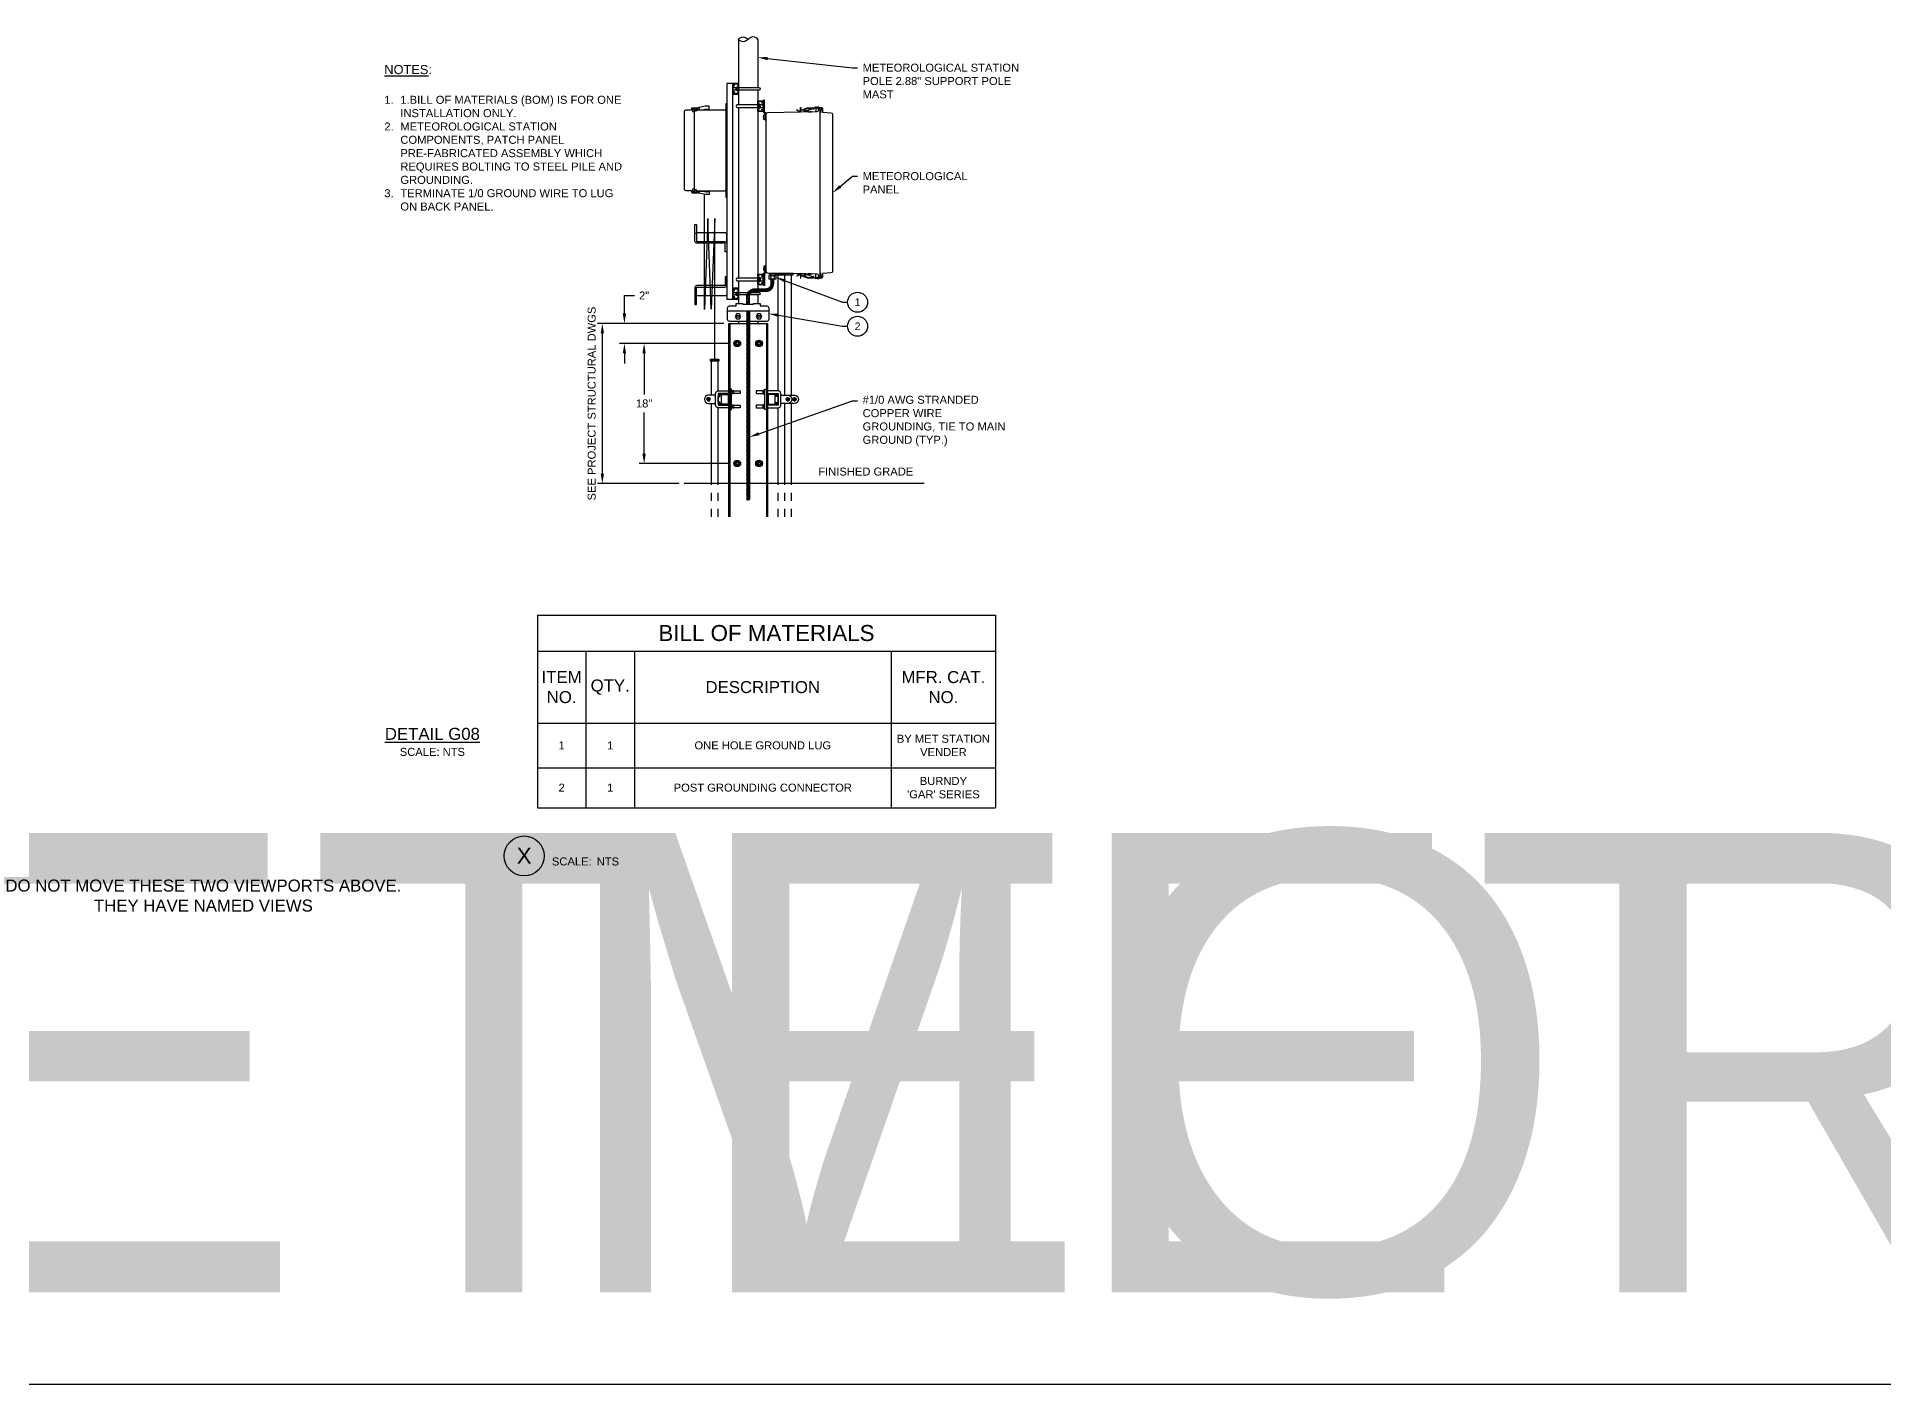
# Model space of a CAD drawing. Header units: feet. Extents: x -17 to 453, y -41 to 31.
# Drawn here: x 9.73 to 32.8, y -24.5 to -7.67 of the extents above; entities that cross this region are included whole.
import ezdxf
from ezdxf import colors
from ezdxf.entities.mleader import LeaderData, LeaderLine
from ezdxf.enums import TextEntityAlignment as Align
from ezdxf.math import Vec2, Vec3

# ---------------------------------------------------------------- set-up
doc = ezdxf.new("R2018")
doc.units = ezdxf.units.FT
doc.header["$MEASUREMENT"] = 0
doc.linetypes.add('HIDDEN', pattern=[0.375, 0.25, -0.125])
for name, color, linetype in [('E-DETL', 1, 'Continuous'), ('G-ANNO-DIMS', 1, 'Continuous'), ('G-ANNO-TEXT', 1, 'Continuous')]:
    doc.layers.add(name, color=color, linetype=linetype)
doc.layers.add('G-NPLT', color=67, linetype='Continuous', plot=False)
doc.styles.add('NEI-A', font='arial.ttf')
doc.styles.get("Standard").update_dxf_attribs({"font": 'arial.ttf'})
doc.dimstyles.new('NEI-A', dxfattribs={"dimtxt": 0.1, "dimasz": 0.125, "dimexe": 0.0625, "dimexo": 0.0625, "dimgap": 0.0625, "dimtad": 0, "dimtih": 1, "dimtoh": 1, "dimdec": 4, "dimzin": 3, "dimdsep": 46, "dimlunit": 4, "dimtxsty": 'NEI-A', "dimcen": 0, "dimadec": 0, "dimazin": 0, "dimtfac": 0.75, "dimtdec": 4, "dimtofl": 0, "dimtmove": 0, "dimatfit": 3, "dimfxl": 1, "dimfrac": 1, "dimtolj": 1, "dimtzin": 0, "dimarcsym": 0})
pattern_1 = [(75, (-57.1598, -213.1573), (-0.18111109, 0.04852857), [])]

# ---------------------------------------------------------------- blocks, each defined once
blk = doc.blocks.new('MET_STATION')
at = {"layer": 'E-DETL', "linetype": 'Continuous'}
h = blk.add_hatch(dxfattribs=at)
h.set_pattern_fill('ANSI31', color=3, scale=1.5, angle=30)
h.set_pattern_definition(pattern_1)
edge = h.paths.add_edge_path()
edge.add_arc((12.26, 30.02), 0.813, -90, 0, ccw=False)
edge.add_line((12.26, 29.21), (10.6, 29.21))
edge.add_arc((10.6, 28.02), 1.19, 90, 180)
edge.add_line((9.41, 28.02), (9.41, 26.92))
edge.add_line((9.41, 26.92), (9.78, 26.92))
edge.add_line((9.78, 26.92), (9.78, 28.02))
edge.add_arc((10.6, 28.02), 0.813, 90, 180, ccw=False)
edge.add_line((10.6, 28.83), (12.26, 28.83))
edge.add_arc((12.26, 30.02), 1.19, 270, 360)
edge.add_line((13.45, 30.02), (13.45, 30.63))
edge.add_line((13.45, 30.63), (13.07, 30.63))
edge.add_line((13.07, 30.63), (13.07, 30.02))
h = blk.add_hatch(dxfattribs=at)
h.set_pattern_fill('ANSI31', color=3, scale=1.5, angle=30)
h.set_pattern_definition(pattern_1)
edge = h.paths.add_edge_path()
edge.add_line((9.78, 25.91), (9.41, 25.91))
edge.add_line((9.41, 25.91), (9.41, -2.41))
edge.add_spline(control_points=[(9.41, -2.41), (9.41, -2.38), (9.52, -2.34), (9.57, -2.38), (9.6, -2.41), (9.62, -2.43), (9.68, -2.48), (9.78, -2.43), (9.78, -2.41)], knot_values=[0.13714, 0.13714, 0.13714, 0.13714, 0.159997, 0.182854, 0.182854, 0.182854, 0.205711, 0.228567, 0.228567, 0.228567, 0.228567], degree=3, periodic=0)
edge.add_line((9.78, -2.41), (9.78, 25.91))
at = {"layer": 'E-DETL', "color": 252, "linetype": 'Continuous'}
for points in [[(8.16, 66.6), (8.16, 56.77)], [(11.03, 66.6), (11.03, 59.38)], [(8.07, 59.32), (7.82, 59.32)], [(8.07, 59.07), (7.82, 59.07)], [(11.03, 59), (11.03, 28.66)], [(1.14, 56.2), (1.14, 56.32), (1.98, 56.32)], [(1.95, 56.21), (1.87, 56.21), (1.87, 56.2)], [(8.16, 56.39), (8.16, 30.79)], [(11.13, 56.7), (11.38, 56.7)], [(11.13, 56.45), (11.38, 56.45)], [(18.26, 55.73), (18.26, 55.69)], [(18.36, 56.22), (18.38, 56.19)], [(18.36, 55.76), (18.6, 55.76)], [(18.46, 56.25), (19.31, 56.25)], [(18.6, 55.73), (18.6, 55.88)], [(19.73, 56.38), (19.73, 55.72)], [(11.97, 54.59), (11.97, 55.27)], [(1.14, 43.7), (1.14, 43.58), (1.98, 43.58)], [(1.95, 43.69), (1.87, 43.69), (1.87, 43.7)], [(4.59, 18.67), (4.59, 39.76), (4.08, 26.16), (3.57, 39.72), (3.06, 26.12), (3.06, 43.36)], [(1.62, 37.53), (1.62, 38.85), (1.86, 38.85), (1.86, 37.53)], [(11.13, 30.72), (11.38, 30.72)], [(11.13, 30.47), (11.38, 30.47)], [(11.97, 32.59), (11.97, 31.91)], [(13.97, 31.52), (13.97, 31.32)], [(14.04, 31.37), (14.04, 31.52)], [(14.12, 13.88), (14.12, 31.37)], [(14.18, 31.37), (14.18, 31.52)], [(14.22, 31.37), (14.22, 31.32)], [(14.38, 31.37), (14.38, 31.52)], [(14.62, 31.37), (14.62, 31.52)], [(14.64, 31.37), (14.64, 31.32)], [(14.86, 31.37), (14.86, 31.52)], [(15.06, 31.37), (15.06, 31.52)], [(15.12, 31.32), (15.12, 31.37)], [(15.12, 13.26), (15.12, 31.32)], [(15.2, 31.37), (15.2, 31.52)], [(15.6, 31.52), (15.6, 31.32)], [(16.01, 31.52), (16.01, 31.32)], [(16.12, 13.26), (16.12, 31.32)], [(16.28, 31.52), (16.28, 31.32)], [(18.26, 31.45), (18.26, 31.49)], [(18.36, 31.41), (18.6, 31.41)], [(18.36, 30.96), (18.38, 30.99)], [(18.46, 30.93), (19.31, 30.92)], [(18.6, 31.45), (18.6, 31.3)], [(19.73, 30.8), (19.73, 31.46)], [(1.62, 28.19), (1.62, 26.87), (1.86, 26.87), (1.86, 28.19)], [(8.07, 28.59), (7.82, 28.59)], [(8.07, 28.34), (7.82, 28.34)], [(8.16, 30.41), (8.16, 27.02)], [(9.44, 28.28), (8.16, 28.28), (8.16, 28.66), (9.59, 28.66)], [(11.03, 28.28), (11.03, 27.02)], [(8.16, 24.32), (8.16, 24)], [(11.03, 24.32), (11.03, 24)], [(4.01, 18.36), (4.01, 18.67)], [(4.09, 13.26), (4.09, 18.36)], [(4.14, 18.36), (4.14, 18.67)], [(4.35, 18.36), (4.35, 18.67)], [(4.59, 18.36), (4.59, 18.67)], [(4.83, 18.36), (4.83, 18.67)], [(5.03, 18.36), (5.03, 18.67)], [(5.09, 13.88), (5.09, 18.36)], [(5.16, 18.36), (5.16, 18.67)], [(4.09, 0), (4.09, 12.01)], [(5.09, 0), (5.09, 11.38)], [(7.13, 13.82), (7.38, 13.82)], [(7.13, 13.57), (7.38, 13.57)], [(7.13, 11.69), (7.38, 11.69)], [(7.13, 11.44), (7.38, 11.44)], [(12.08, 13.82), (11.83, 13.82)], [(12.08, 13.57), (11.83, 13.57)], [(12.08, 11.69), (11.83, 11.69)], [(12.08, 11.44), (11.83, 11.44)], [(14.12, 0), (14.12, 11.38)], [(15.12, 0), (15.12, 12.01)], [(16.12, 0), (16.12, 12.01)]]:
    blk.add_lwpolyline(points, dxfattribs=at)
for points in [[(7.28, 60), (6.41, 60), (6.41, 27.66), (7.28, 27.66)], [(7.36, 59.38), (7.82, 59.38), (7.82, 59), (7.36, 59)], [(7.82, 59.44), (8.07, 59.44), (8.07, 58.94), (7.82, 58.94)], [(1.56, 56.14), (1.25, 56.14), (1.25, 55.77), (1.56, 55.77)], [(1.87, 55.86), (1.56, 55.86), (1.56, 56.2), (1.87, 56.2)], [(6.41, 56.95), (6.25, 56.95), (6.25, 55.07), (6.41, 55.07)], [(11.38, 56.83), (11.13, 56.83), (11.13, 56.33), (11.38, 56.33)], [(11.83, 56.77), (11.38, 56.77), (11.38, 56.39), (11.83, 56.39)], [(17.29, 55.89), (18.34, 56.29), (18.36, 56.22), (17.32, 55.82)], [(17.49, 56.37), (17.49, 55.96), (17.44, 55.95), (17.44, 56.37)], [(18.6, 55.73), (19.12, 55.73), (19.12, 55.71), (18.6, 55.7)], [(6.41, 44.83), (6.25, 44.83), (6.25, 42.95), (6.41, 42.95)], [(1.56, 44.14), (1.25, 44.14), (1.25, 43.77), (1.56, 43.77)], [(1.87, 44.05), (1.56, 44.05), (1.56, 43.7), (1.87, 43.7)], [(11.38, 30.85), (11.13, 30.85), (11.13, 30.35), (11.38, 30.35)], [(11.83, 30.79), (11.38, 30.79), (11.38, 30.41), (11.83, 30.41)], [(13.87, 31.32), (16.37, 31.32), (16.37, 31.52), (13.87, 31.52)], [(13.99, 31.37), (15.24, 31.37), (15.24, 31.52), (13.99, 31.52)], [(17.29, 31.29), (18.34, 30.89), (18.36, 30.96), (17.32, 31.36)], [(17.49, 30.8), (17.49, 31.22), (17.44, 31.23), (17.44, 30.8)], [(18.6, 31.45), (19.12, 31.44), (19.12, 31.47), (18.6, 31.48)], [(7.36, 28.66), (7.82, 28.66), (7.82, 28.28), (7.36, 28.28)], [(7.82, 28.72), (8.07, 28.72), (8.07, 28.22), (7.82, 28.22)], [(3.96, 18.67), (5.21, 18.67), (5.21, 18.36), (3.96, 18.36)], [(7.13, 14.13), (6.88, 14.13), (6.88, 11.13), (7.13, 11.13)], [(7.13, 13.94), (7.38, 13.94), (7.38, 13.44), (7.13, 13.44)], [(7.38, 13.88), (8.4, 13.88), (8.4, 13.51), (7.38, 13.51)], [(11.83, 13.88), (10.8, 13.88), (10.8, 13.51), (11.83, 13.51)], [(12.08, 13.94), (11.83, 13.94), (11.83, 13.44), (12.08, 13.44)], [(12.08, 14.13), (12.33, 14.13), (12.33, 11.13), (12.08, 11.13)], [(3.63, 12.86), (3.69, 12.86), (3.69, 12.4), (3.63, 12.4)], [(5.09, 13.04), (5.34, 13.04), (5.34, 13.29), (5.58, 13.29), (5.58, 11.97), (5.34, 11.97), (5.34, 12.22), (5.09, 12.22)], [(7.13, 11.82), (7.38, 11.82), (7.38, 11.32), (7.13, 11.32)], [(7.38, 11.76), (8.4, 11.76), (8.4, 11.38), (7.38, 11.38)], [(11.83, 11.76), (10.8, 11.76), (10.8, 11.38), (11.83, 11.38)], [(12.08, 11.82), (11.83, 11.82), (11.83, 11.32), (12.08, 11.32)], [(14.12, 13.04), (13.87, 13.04), (13.87, 13.29), (13.62, 13.29), (13.62, 11.97), (13.87, 11.97), (13.87, 12.22), (14.12, 12.22)], [(15.58, 12.86), (15.52, 12.86), (15.52, 12.4), (15.58, 12.4)], [(16.58, 12.86), (16.52, 12.86), (16.52, 12.4), (16.58, 12.4)]]:
    blk.add_lwpolyline(points, close=True, dxfattribs=at)
for points in [[(7.53, 59.72), (7.38, 59.72), (7.38, 59.91), (8.07, 59.91), (8.07, 58.47), (7.38, 58.47), (7.38, 58.66), (7.53, 58.66), (7.53, 58.75), (7.38, 58.75, 0.414214), (7.28, 58.66), (7.28, 58.47, 0.414214), (7.38, 58.38), (8.16, 58.38), (8.16, 60), (7.38, 60, 0.414214), (7.28, 59.91), (7.28, 59.72, 0.414214), (7.38, 59.63), (7.53, 59.63)], [(8.16, 59.38), (11.22, 59.38, -1), (11.22, 59), (8.16, 59)], [(1.56, 56.2), (1.11, 56.2), (1.11, 55.96), (0.24, 55.96, 0.414214), (0, 55.72), (0, 44.2, 0.414214), (0.24, 43.96), (1.11, 43.96), (1.11, 43.7), (1.56, 43.7)], [(6.01, 43.85), (1.87, 43.85), (1.87, 44.05), (1.56, 44.05), (1.56, 55.86), (1.87, 55.86), (1.87, 56.05), (6.01, 56.05, -0.414214), (6.25, 55.81), (6.25, 44.09, -0.414214)], [(2.09, 56.1), (2.25, 56.1), (2.25, 56.26, 0.394677), (2.09, 56.37, 1)], [(2.25, 56.05), (2.87, 56.05, -0.097615), (3.48, 56.15), (3.7, 56.13, 0.400988), (3.75, 56.16), (3.75, 56.54, 0.437445), (3.71, 56.58), (3.65, 56.58), (3.17, 56.57), (2.25, 56.39)], [(11.03, 56.77), (7.97, 56.77, 1), (7.97, 56.39), (11.03, 56.39)], [(11.66, 57.11), (11.82, 57.11), (11.82, 57.3), (11.13, 57.3), (11.13, 55.86), (11.82, 55.86), (11.82, 56.05), (11.66, 56.05), (11.66, 56.14), (11.82, 56.14, -0.414214), (11.91, 56.05), (11.91, 55.86, -0.414214), (11.82, 55.77), (11.03, 55.77), (11.03, 57.39), (11.82, 57.39, -0.414214), (11.91, 57.3), (11.91, 57.11, -0.414214), (11.82, 57.02), (11.66, 57.02)], [(11.91, 57.48), (11.91, 55.67, 0.244698), (11.94, 55.63), (12.12, 55.5, -0.244698), (12.14, 55.45), (12.14, 54.49), (12.26, 54.49), (12.26, 55.51, 0.244698), (12.24, 55.56), (12.06, 55.69, -0.244698), (12.03, 55.74), (12.03, 57.48)], [(20.39, 56.07), (20.2, 56.06, 0.409111), (20.14, 56), (20.14, 55.97, -0.409111), (19.89, 55.72), (12.51, 55.59, 0.409111), (12.26, 55.34), (12.26, 31.84, 0.409111), (12.51, 31.59), (19.89, 31.46, -0.409111), (20.14, 31.21), (20.14, 31.18, 0.409111), (20.2, 31.11), (20.39, 31.11)], [(17.3, 55.84, -0.360803), (16.91, 56.05), (16.95, 56.07, 0.354245), (17.29, 55.89)], [(18.2, 55.78, -1), (18.09, 56.07), (18.44, 56.21, 0.306814), (18.46, 56.24), (18.46, 56.32), (19.37, 56.33, -0.224564), (19.45, 56.29), (19.41, 56.27, 0.183578), (19.37, 56.28), (19.32, 56.28), (19.32, 56.28, -0.306814), (19.26, 56.2)], [(18.83, 55.73), (18.83, 55.74, -0.414214), (18.85, 55.76), (19.05, 55.76, -0.414214), (19.08, 55.74), (19.08, 55.73)], [(19.3, 56.21), (19.32, 56.17), (19.73, 56.38), (19.73, 56.41), (20.27, 56.38), (20.27, 56.4), (19.76, 56.43, 0.131652), (19.71, 56.42)], [(19.37, 56.11), (19.42, 56.19, 0.152587), (19.43, 56.23), (19.47, 56.25, -0.195981), (19.46, 56.17), (19.41, 56.09)], [(20.39, 55.66), (20.5, 55.66, 0.409111), (20.56, 55.72), (20.56, 55.82, 0.409111), (20.5, 55.89), (20.39, 55.89), (20.39, 56.01), (20.55, 56.02, 0.409111), (20.61, 56.08), (20.61, 56.15, 0.39896), (20.52, 56.24), (19.73, 56.28), (19.73, 56.41), (20.61, 56.36, -0.39896), (20.73, 56.24), (20.73, 55.79, 0.39896), (20.85, 55.66), (22.02, 55.6, -0.39896), (22.26, 55.35), (22.26, 31.83, -0.39896), (22.02, 31.58), (20.85, 31.52, 0.39896), (20.73, 31.39), (20.73, 30.94, -0.39896), (20.61, 30.82), (19.73, 30.77), (19.73, 30.9), (20.52, 30.94, 0.39896), (20.61, 31.03), (20.61, 31.1, 0.409111), (20.55, 31.16), (20.39, 31.16), (20.39, 31.29), (20.5, 31.29, 0.409111), (20.56, 31.35), (20.56, 31.46, 0.409111), (20.5, 31.52), (20.39, 31.52)], [(19.95, 56.42), (19.95, 56.43, -0.414214), (19.97, 56.45), (20.17, 56.44, -0.414214), (20.2, 56.41), (20.2, 56.41)], [(19.98, 56.27), (19.98, 56.25, 0.414214), (20, 56.23), (20.12, 56.22, 0.414214), (20.14, 56.24), (20.14, 56.26)], [(12.14, 54.59, -0.414214), (12.11, 54.56), (12, 54.56, -0.454376), (11.97, 54.59, -0.125337), (11.97, 55.27, -0.414214), (12, 55.3), (12.11, 55.3, -0.414214), (12.14, 55.27)], [(2.09, 43.81), (2.25, 43.81), (2.25, 43.64, -0.394677), (2.09, 43.54, -1)], [(2.25, 43.85), (2.87, 43.85, 0.097615), (3.48, 43.76), (3.7, 43.78, -0.400988), (3.75, 43.74), (3.75, 43.37, -0.437445), (3.71, 43.33), (3.65, 43.33), (3.17, 43.33), (2.25, 43.52)], [(6.17, 34.74), (6.17, 35.98, 0.414214), (6.11, 36.04), (1.92, 36.04, -0.414214), (1.62, 36.34), (1.62, 37.53), (1.86, 37.53), (1.86, 36.34, 0.414214), (1.92, 36.28), (6.11, 36.28, -0.414214), (6.41, 35.98), (6.41, 34.74)], [(6.17, 30.98), (6.17, 29.75, -0.414214), (6.11, 29.69), (1.92, 29.69, 0.414214), (1.62, 29.39), (1.62, 28.19), (1.86, 28.19), (1.86, 29.39, -0.414214), (1.92, 29.45), (6.11, 29.45, 0.414214), (6.41, 29.75), (6.41, 30.98)], [(11.03, 30.79), (7.97, 30.79, 1), (7.97, 30.41), (11.03, 30.41)], [(11.66, 31.13), (11.82, 31.13), (11.82, 31.32), (11.13, 31.32), (11.13, 29.88), (11.82, 29.88), (11.82, 30.07), (11.66, 30.07), (11.66, 30.16), (11.82, 30.16, -0.414214), (11.91, 30.07), (11.91, 29.88, -0.414214), (11.82, 29.79), (11.03, 29.79), (11.03, 31.41), (11.82, 31.41, -0.414214), (11.91, 31.32), (11.91, 31.13, -0.414214), (11.82, 31.04), (11.66, 31.04)], [(11.91, 29.7), (11.91, 31.5, -0.244698), (11.94, 31.55), (12.12, 31.68, 0.244698), (12.14, 31.73), (12.14, 32.68), (12.26, 32.68), (12.26, 31.66, -0.244698), (12.24, 31.62), (12.06, 31.49, 0.244698), (12.03, 31.44), (12.03, 29.7)], [(12.14, 32.59, 0.414214), (12.11, 32.62), (12, 32.62, 0.454376), (11.97, 32.59, 0.125337), (11.97, 31.91, 0.414214), (12, 31.88), (12.11, 31.88, 0.414214), (12.14, 31.91)], [(17.3, 31.33, 0.360803), (16.91, 31.13), (16.95, 31.11, -0.354245), (17.29, 31.29)], [(18.2, 31.4, 1), (18.09, 31.11), (18.44, 30.96, -0.306814), (18.46, 30.94), (18.46, 30.85), (19.37, 30.85, 0.224564), (19.45, 30.89), (19.41, 30.91, -0.183578), (19.37, 30.89), (19.32, 30.9), (19.32, 30.9, 0.306814), (19.26, 30.98)], [(18.83, 31.45), (18.83, 31.44, 0.414214), (18.85, 31.42), (19.05, 31.41, 0.414214), (19.08, 31.44), (19.08, 31.44)], [(19.3, 30.97), (19.32, 31.01), (19.73, 30.8), (19.73, 30.77), (20.27, 30.8), (20.27, 30.77), (19.76, 30.75, -0.131652), (19.71, 30.76)], [(19.37, 31.07), (19.42, 30.98, -0.152587), (19.43, 30.95), (19.47, 30.93, 0.195981), (19.46, 31.01), (19.41, 31.09)], [(19.95, 30.76), (19.95, 30.75, 0.414214), (19.97, 30.73), (20.17, 30.74, 0.414214), (20.2, 30.76), (20.2, 30.77)], [(19.98, 30.91), (19.98, 30.93, -0.414214), (20, 30.95), (20.12, 30.96, -0.414214), (20.14, 30.93), (20.14, 30.92)], [(7.53, 29), (7.38, 29), (7.38, 29.19), (8.07, 29.19), (8.07, 27.75), (7.38, 27.75), (7.38, 27.94), (7.53, 27.94), (7.53, 28.03), (7.38, 28.03, 0.414214), (7.28, 27.94), (7.28, 27.75, 0.414214), (7.38, 27.66), (8.16, 27.66), (8.16, 29.28), (7.38, 29.28, 0.414214), (7.28, 29.19), (7.28, 29, 0.414214), (7.38, 28.91), (7.53, 28.91)], [(6.71, 13.88), (6.71, 13.51), (5.09, 13.51), (5.09, 11.76), (6.71, 11.76), (6.71, 11.38), (5.09, 11.38, -0.414214), (4.71, 11.76), (4.71, 13.5, -0.414214), (5.09, 13.88)], [(12.49, 13.88), (12.49, 13.51), (14.12, 13.51), (14.12, 11.76), (12.49, 11.76), (12.49, 11.38), (14.12, 11.38, 0.414214), (14.49, 11.76), (14.49, 13.5, 0.414214), (14.12, 13.88)], [(4.71, 13.26), (3.66, 13.26, 1), (3.66, 12.01), (4.71, 12.01)], [(14.49, 13.26), (15.55, 13.26, -1), (15.55, 12.01), (14.49, 12.01)], [(14.49, 13.26), (16.55, 13.26, -1), (16.55, 12.01), (14.49, 12.01)]]:
    blk.add_lwpolyline(points, format="xyb", close=True, dxfattribs=at)
for points in [[(18.62, 55.94), (18.62, 55.92, -0.310158), (18.56, 55.84), (18.25, 55.72, -0.087489), (18.22, 55.72), (17.42, 55.7, -0.315299), (17.34, 55.76), (17.32, 55.82)], [(6.41, 35.98), (6.41, 37.3, 0.414214), (6.11, 37.6), (1.86, 37.6)], [(18.62, 31.24), (18.62, 31.25, 0.310158), (18.56, 31.34), (18.25, 31.46, 0.087489), (18.22, 31.46), (17.42, 31.48, 0.315299), (17.34, 31.42), (17.32, 31.36)], [(6.41, 29.75), (6.41, 28.43, -0.414214), (6.11, 28.13), (1.86, 28.13)], [(10.09, 28.66), (11.22, 28.66, -1), (11.22, 28.28), (9.83, 28.28)]]:
    blk.add_lwpolyline(points, format="xyb", dxfattribs=at)
at = {"layer": 'E-DETL', "color": 3, "linetype": 'Continuous', "flags": 128}
for points in [[(9.41, 26.92), (9.41, 28.02, -0.414214), (10.6, 29.21), (12.26, 29.21, 0.414214), (13.07, 30.02), (13.07, 30.63)], [(9.78, 26.92), (9.78, 28.02, -0.414214), (10.6, 28.83), (12.26, 28.83, 0.414214), (13.45, 30.02), (13.45, 30.63)]]:
    blk.add_lwpolyline(points, format="xyb", dxfattribs=at)
at = {"layer": 'E-DETL', "color": 4, "linetype": 'Continuous'}
for points in [[(12.77, 31.56), (13.75, 31.56), (13.75, 31.4), (12.77, 31.4)], [(12.77, 31.2), (13.75, 31.2), (13.75, 30.63), (12.77, 30.63)]]:
    blk.add_lwpolyline(points, close=True, dxfattribs=at)
for points in [[(12.88, 31.4), (12.88, 31.2)], [(13.01, 31.56), (13.01, 31.4)], [(13.01, 31.2), (13.01, 30.63)], [(13.51, 31.56), (13.51, 31.4)], [(13.51, 31.2), (13.51, 30.63)], [(13.63, 31.4), (13.63, 31.2)], [(36, 0), (0, 0)]]:
    blk.add_lwpolyline(points, dxfattribs=at)
at = {"layer": 'E-DETL', "color": 6, "linetype": 'Continuous', "flags": 128}
blk.add_lwpolyline([(9.41, 24.32), (6.81, 24.32, -0.414214), (6.52, 24.61), (6.52, 26.34, -0.414214), (6.81, 26.63), (7.82, 26.63), (7.82, 27.02), (8.79, 27.02), (8.79, 26.92), (10.41, 26.92), (10.41, 27.02), (11.38, 27.02), (11.38, 26.63), (12.39, 26.63, -0.414214), (12.68, 26.34), (12.68, 24.61, -0.414214), (12.39, 24.32), (9.78, 24.32)], format="xyb", dxfattribs=at)
at = {"layer": 'E-DETL', "color": 6, "linetype": 'Continuous'}
blk.add_lwpolyline([(6.52, 25.91), (12.67, 25.91)], dxfattribs=at)
at = {"layer": 'E-DETL', "linetype": 'Continuous'}
for points in [[(8.5, 25.07), (8.29, 25.44), (7.87, 25.44), (7.66, 25.07), (7.87, 24.71), (8.29, 24.71)], [(11.65, 25.07), (11.44, 25.44), (11.02, 25.44), (10.81, 25.07), (11.02, 24.71), (11.44, 24.71)], [(8.38, 21), (8.18, 21.35), (7.77, 21.35), (7.57, 21), (7.77, 20.65), (8.18, 20.65)], [(11.64, 21), (11.43, 21.35), (11.02, 21.35), (10.82, 21), (11.02, 20.65), (11.43, 20.65)], [(8.38, 3), (8.18, 3.35), (7.77, 3.35), (7.57, 3), (7.77, 2.65), (8.18, 2.65)], [(11.64, 3), (11.43, 3.35), (11.02, 3.35), (10.82, 3), (11.02, 2.65), (11.43, 2.65)]]:
    blk.add_lwpolyline(points, close=True, dxfattribs=at)
at = {"layer": 'E-DETL', "color": 3, "linetype": 'Continuous', "flags": 128}
for points in [[(9.41, 25.91), (9.41, -2.41)], [(9.78, 25.91), (9.78, -2.41)]]:
    blk.add_lwpolyline(points, dxfattribs=at)
at = {"layer": 'E-DETL', "linetype": 'Continuous'}
for points in [[(6.71, -5), (6.71, 24), (9.41, 24)], [(6.88, 24), (6.88, -5)], [(9.78, 24), (12.49, 24), (12.49, -5)], [(12.33, 24), (12.33, -5)]]:
    blk.add_lwpolyline(points, dxfattribs=at)
at = {"layer": 'E-DETL', "color": 252, "linetype": 'Continuous', "flags": 128}
for points in [[(3.79, 12.4), (3.93, 12.63), (3.79, 12.86), (3.52, 12.86), (3.39, 12.63), (3.52, 12.4)], [(15.41, 12.4), (15.28, 12.63), (15.41, 12.86), (15.68, 12.86), (15.82, 12.63), (15.68, 12.4)], [(16.42, 12.4), (16.28, 12.63), (16.42, 12.86), (16.69, 12.86), (16.82, 12.63), (16.69, 12.4)]]:
    blk.add_lwpolyline(points, close=True, dxfattribs=at)
for points in [[(5.18, 12.1), (5.34, 12.1), (5.34, 12.19), (5.18, 12.19, 0.198912), (5.11, 12.17, 0.198912), (5.09, 12.1), (5.09, 11.91, 0.198912), (5.11, 11.85, 0.198912), (5.18, 11.82), (6.71, 11.82), (6.71, 13.44), (5.18, 13.44, 0.198912), (5.11, 13.42, 0.198912), (5.09, 13.35), (5.09, 13.16, 0.198912), (5.11, 13.1, 0.198912), (5.18, 13.07), (5.34, 13.07), (5.34, 13.16), (5.18, 13.16), (5.18, 13.35), (6.62, 13.35), (6.62, 11.91), (5.18, 11.91), (5.18, 12.1)], [(14.03, 12.1), (13.87, 12.1), (13.87, 12.19), (14.03, 12.19, -0.198912), (14.09, 12.17, -0.198912), (14.12, 12.1), (14.12, 11.91, -0.198912), (14.09, 11.85, -0.198912), (14.03, 11.82), (12.49, 11.82), (12.49, 13.44), (14.03, 13.44, -0.198912), (14.09, 13.42, -0.198912), (14.12, 13.35), (14.12, 13.16, -0.198912), (14.09, 13.1, -0.198912), (14.03, 13.07), (13.87, 13.07), (13.87, 13.16), (14.03, 13.16), (14.03, 13.35), (12.59, 13.35), (12.59, 11.91), (14.03, 11.91), (14.03, 12.1)]]:
    blk.add_lwpolyline(points, format="xyb", close=True, dxfattribs=at)
at = {"layer": 'E-DETL', "color": 252, "linetype": 'HIDDEN'}
for points in [[(4.09, -5), (4.09, 0)], [(5.09, -5), (5.09, 0)], [(14.12, -5), (14.12, 0)], [(15.12, -5), (15.12, 0)], [(16.12, -5), (16.12, 0)]]:
    blk.add_lwpolyline(points, dxfattribs=at)
at = {"layer": 'E-DETL', "color": 252, "linetype": 'Continuous'}
for centre, radius in [((18.14, 55.92), 0.08), ((18.14, 31.25), 0.08), ((3.66, 12.63), 0.233), ((15.55, 12.63), 0.233), ((16.55, 12.63), 0.233)]:
    blk.add_circle(centre, radius, dxfattribs=at)
at = {"layer": 'E-DETL', "linetype": 'Continuous'}
for centre, radius in [((8.08, 25.08), 0.193), ((11.23, 25.08), 0.193), ((7.97, 21), 0.5), ((7.97, 21), 0.354), ((7.97, 21), 0.189), ((11.23, 21), 0.5), ((11.23, 21), 0.354), ((11.23, 21), 0.189), ((7.97, 3), 0.5), ((7.97, 3), 0.354), ((7.97, 3), 0.189), ((11.23, 3), 0.5), ((11.23, 3), 0.354), ((11.23, 3), 0.189)]:
    blk.add_circle(centre, radius, dxfattribs=at)
at = {"layer": 'E-DETL', "color": 252, "linetype": 'Continuous'}
blk.add_open_spline([(11.03, 66.6), (11.03, 66.78), (10.21, 67.14), (9.8, 66.78), (9.6, 66.6), (9.39, 66.43), (8.98, 66.07), (7.75, 66.6), (8.98, 67.14), (9.39, 66.78), (9.6, 66.6)], degree=3, knots=[0.1371404, 0.1371404, 0.1371404, 0.1371404, 0.1599971, 0.1828539, 0.1828539, 0.1828539, 0.2057106, 0.2285673, 0.2514241, 0.2742805, 0.2742805, 0.2742805, 0.2742805], dxfattribs=at)
at = {"layer": 'E-DETL', "color": 3, "linetype": 'Continuous'}
blk.add_open_spline([(9.78, -2.41), (9.78, -2.43), (9.68, -2.48), (9.62, -2.43), (9.6, -2.41), (9.57, -2.38), (9.52, -2.34), (9.36, -2.41), (9.52, -2.48), (9.57, -2.43), (9.6, -2.41)], degree=3, knots=[0.1371404, 0.1371404, 0.1371404, 0.1371404, 0.1599971, 0.1828539, 0.1828539, 0.1828539, 0.2057106, 0.2285673, 0.2514241, 0.2742805, 0.2742805, 0.2742805, 0.2742805], dxfattribs=at)
blk = doc.blocks.new('*D35')
at = {"layer": 'Defpoints', "color": 0, "transparency": 16777216}
for p in [(17.319, -11.503), (18.442, -11.503), (18.442, -13.003)]:
    blk.add_point(p, dxfattribs=at)
at = {"layer": 'G-ANNO-DIMS', "color": 0, "lineweight": -2, "transparency": 16777216}
for p, q in [((18.379, -11.503), (17.256, -11.503)), ((17.319, -11.628), (17.319, -12.14)), ((17.319, -12.878), (17.319, -12.367)), ((18.379, -13.003), (17.256, -13.003))]:
    blk.add_line(p, q, dxfattribs=at)
at = {"layer": 'G-ANNO-DIMS', "color": 0, "transparency": 16777216}
for points in [[(17.298, -11.628), (17.34, -11.628), (17.319, -11.503)], [(17.298, -12.878), (17.34, -12.878), (17.319, -13.003)]]:
    blk.add_solid(points, dxfattribs=at)
at = {"layer": 'G-ANNO-DIMS', "color": 0, "transparency": 16777216, "insert": (17.319, -12.253), "char_height": 0.1, "attachment_point": 5, "style": 'NEI-A'}
blk.add_mtext('\\A1;18"', dxfattribs=at)
blk = doc.blocks.new('*D36')
at = {"layer": 'Defpoints', "color": 0, "transparency": 16777216}
for p in [(17.073, -11.253), (18.378, -11.253), (18.442, -11.503)]:
    blk.add_point(p, dxfattribs=at)
at = {"layer": 'G-ANNO-DIMS', "color": 0, "lineweight": -2, "transparency": 16777216}
for p, q in [((17.073, -11.128), (17.073, -10.903)), ((17.073, -10.903), (17.198, -10.903)), ((18.316, -11.253), (17.011, -11.253)), ((18.379, -11.503), (17.011, -11.503)), ((17.073, -11.628), (17.073, -11.753))]:
    blk.add_line(p, q, dxfattribs=at)
at = {"layer": 'G-ANNO-DIMS', "color": 0, "transparency": 16777216}
for points in [[(17.052, -11.128), (17.094, -11.128), (17.073, -11.253)], [(17.052, -11.628), (17.094, -11.628), (17.073, -11.503)]]:
    blk.add_solid(points, dxfattribs=at)
at = {"layer": 'G-ANNO-DIMS', "color": 0, "transparency": 16777216, "insert": (17.319, -10.903), "char_height": 0.1, "attachment_point": 5, "rotation": 0.0001, "style": 'NEI-A'}
blk.add_mtext('\\A1;2"', dxfattribs=at)
blk = doc.blocks.new('*D37')
at = {"layer": 'Defpoints', "color": 0, "transparency": 16777216}
for p in [(16.797, -11.253), (18.378, -11.253), (17.819, -13.253)]:
    blk.add_point(p, dxfattribs=at)
at = {"layer": 'G-ANNO-DIMS', "color": 0, "lineweight": -2, "transparency": 16777216}
for p, q in [((18.316, -11.253), (16.735, -11.253)), ((16.797, -13.128), (16.797, -11.378)), ((17.756, -13.253), (16.735, -13.253))]:
    blk.add_line(p, q, dxfattribs=at)
at = {"layer": 'G-ANNO-DIMS', "color": 0, "transparency": 16777216}
for points in [[(16.776, -11.378), (16.818, -11.378), (16.797, -11.253)], [(16.776, -13.128), (16.818, -13.128), (16.797, -13.253)]]:
    blk.add_solid(points, dxfattribs=at)
at = {"layer": 'G-ANNO-DIMS', "color": 0, "transparency": 16777216, "insert": (16.664, -12.253), "char_height": 0.1, "attachment_point": 5, "rotation": 90, "style": 'NEI-A'}
blk.add_mtext('\\A1;SEE PROJECT STRUCTURAL DWGS', dxfattribs=at)
blk = doc.blocks.new('_TagCircle')
at = {"color": 0, "linetype": 'ByBlock', "lineweight": -2, "transparency": 16777216}
blk.add_circle((0, 0), 0.125, dxfattribs=at)
at = {"color": 0, "transparency": 16777216, "style": 'NEI-A'}
blk.add_attdef('TAGNUMBER', text='', height=0.09375, dxfattribs=at).set_placement((0, -0.046875), align=Align.CENTER)
blk = doc.blocks.new('*T38')
at = {"layer": 'G-ANNO-TEXT', "color": 0, "linetype": 'ByBlock', "lineweight": -2, "transparency": 16777216}
for p, q in [((0, 0), (5.727, 0)), ((0, 0), (0, -2.406)), ((5.727, 0), (5.727, -2.406)), ((0, -0.45), (5.727, -0.45)), ((0.607, -0.45), (0.607, -2.406)), ((1.213, -0.45), (1.213, -2.406)), ((4.42, -0.45), (4.42, -2.406)), ((0, -1.351), (5.727, -1.351)), ((0, -1.906), (5.727, -1.906)), ((0, -2.406), (5.727, -2.406))]:
    blk.add_line(p, q, dxfattribs=at)
at = {"layer": 'G-ANNO-TEXT', "color": 0, "transparency": 16777216, "attachment_point": 5, "style": 'NEI-A'}
for s, insert, char_height, width in [('BILL OF MATERIALS', (2.863, -0.225), 0.2, 5.60694), ('ITEM\\PNO.', (0.303, -0.9), 0.15, 0.48674), ('QTY.', (0.91, -0.9), 0.15, 0.48674), ('DESCRIPTION', (2.817, -0.9), 0.15, 3.08674), ('MFR. CAT. NO.', (5.074, -0.9), 0.15, 1.18674), ('1', (0.303, -1.628), 0.1, 0.48674), ('1', (0.91, -1.628), 0.1, 0.48674), ('ONE HOLE GROUND LUG', (2.817, -1.628), 0.1, 3.08674), ('BY MET STATION VENDER', (5.074, -1.628), 0.1, 1.18674), ("BURNDY\\P'GAR' SERIES", (5.074, -2.156), 0.1, 1.18674), ('2', (0.303, -2.156), 0.1, 0.48674), ('1', (0.91, -2.156), 0.1, 0.48674), ('POST GROUNDING CONNECTOR', (2.817, -2.156), 0.1, 3.08674)]:
    blk.add_mtext(s, dxfattribs=dict(at, insert=insert, char_height=char_height, width=width))
blk = doc.blocks.new('DETAIL_TITLE')
blk.add_circle((0.592, -0.513), 0.25)
at = {"style": 'NEI-A', "flags": 8}
blk.add_attdef('#', text='', height=0.2, dxfattribs=at).set_placement((0.592, -0.511), align=Align.MIDDLE_CENTER)
at = {"lineweight": 30, "style": '', "flags": 104}
blk.add_attdef('DETAIL_TITLE', text='', height=0.2, dxfattribs=at).set_placement((0.91, -0.525), align=Align.BOTTOM_LEFT)
at = {"style": 'NEI-A'}
for tag, p in [('SCALE:', (0.939, -0.738)), ('1"_=_', (1.547, -0.738))]:
    blk.add_attdef(tag, text='', height=0.1, dxfattribs=at).set_placement(p, align=Align.BOTTOM_LEFT)

msp = doc.modelspace()

# ---------------------------------------------------------------- block references
msp.add_blockref('*T38', (15.98489, -14.89663))
at = {"layer": 'E-DETL', "xscale": 0.08333333333333333, "yscale": 0.08333333333333333, "zscale": 0.08333333333333333}
msp.add_blockref('MET_STATION', (17.81889, -13.25313), dxfattribs=at)
at = {"layer": 'G-ANNO-TEXT'}
ref = msp.add_blockref('DETAIL_TITLE', (0.6789, -17.39253), dxfattribs=at)
lines = msp.add_mtext('{\\LMETEOROLOGICAL STATION GROUNDING WITH GROUND ROD}', dxfattribs={"layer": '0', "insert": (1.5888, -17.61767), "char_height": 5.7385603, "attachment_point": 1})
ref.add_attrib('DETAIL_TITLE', '', (1.5888, -17.61767)).embed_mtext(lines)
ref = msp.add_blockref('DETAIL_TITLE', (15.22806, -17.39253), dxfattribs=at)
ref.add_attrib('#', 'X', dxfattribs={"layer": '0', "height": 0.2, "style": 'NEI-A'}).set_placement((15.82026, -17.90343), align=Align.MIDDLE_CENTER)
lines = msp.add_mtext('{\\LMETEOROLOGICAL STATION GROUNDING}', dxfattribs={"layer": '0', "insert": (16.13795, -17.61767), "char_height": 5.7385603, "attachment_point": 1})
ref.add_attrib('DETAIL_TITLE', '', (16.13795, -17.61767)).embed_mtext(lines)
ref.add_attrib('SCALE:', 'SCALE:', dxfattribs={"layer": '0', "height": 0.1, "style": 'NEI-A'}).set_placement((16.16671, -17.92419), align=Align.TOP_LEFT)
ref.add_attrib('1"_=_', 'NTS', dxfattribs={"layer": '0', "height": 0.1, "style": 'NEI-A'}).set_placement((16.72643, -17.92419), align=Align.TOP_LEFT)

# ---------------------------------------------------------------- texts
at = {"layer": 'G-ANNO-TEXT', "insert": (14.07297, -8.02316), "char_height": 0.1, "width": 3.05, "attachment_point": 1, "style": 'NEI-A'}
msp.add_mtext('\\A1;{\\fArial CE|b0|i0|c238|p34;\\H1.1429x;\\LNOTES\\l:\\P\\pxi-2,l2;\\Fsimplex|c0;\\H1.0208x;\\W0.8;\\P\\pt2;\\A0;\\fArial|b0|i0|c0|p34;\\H0.85714x;\\W1;1.^I1.BILL OF MATERIALS (BOM) IS FOR ONE INSTALLATION ONLY.\\P2.^IMETEOROLOGICAL STATION COMPONENTS, PATCH PANEL PRE-FABRICATED ASSEMBLY WHICH REQUIRES BOLTING TO STEEL PILE AND GROUNDING.\\P3.^ITERMINATE 1/0 GROUND WIRE TO LUG ON BACK PANEL.}', dxfattribs=at)
at = {"layer": 'G-ANNO-TEXT', "style": 'NEI-A'}
for s, width, insert, char_height, attachment_point in [('FINISHED GRADE', 1.3336302, (19.49511, -13.05313), 0.1, 1), ('{\\H0.6x;\\LDETAIL G08\\l\\P\\H0.66667x;SCALE: NTS}', 2.1770987, (14.67328, -16.48081), 0.25, 5)]:
    msp.add_mtext_dynamic_manual_height_columns(s, width=width, gutter_width=0.54688, heights=[0], dxfattribs=dict(at, insert=insert, char_height=char_height, attachment_point=attachment_point))
at = {"layer": 'G-NPLT', "insert": (11.81174, -18.6028), "char_height": 0.15, "attachment_point": 8, "style": 'NEI-A'}
msp.add_mtext_dynamic_manual_height_columns('DO NOT MOVE THESE TWO VIEWPORTS ABOVE. THEY HAVE NAMED VIEWS', width=5.355729, gutter_width=0.54688, heights=[0], dxfattribs=at)

# ---------------------------------------------------------------- dimensions: what is measured, and where the dimension line sits
at = {"layer": 'G-ANNO-DIMS'}
dim = msp.add_linear_dim(base=(17.07307, -11.25313), p1=(18.44178, -11.50313), p2=(18.37818, -11.25313), angle=90, text='2"', dimstyle='NEI-A', dxfattribs=at)
dim.commit()
dim.dimension.update_dxf_attribs({"geometry": '*D36', "text_midpoint": (17.31889, -10.90313), "dimtype": 160, "text_rotation": 0.0001})
dim = msp.add_linear_dim(base=(16.79732, -11.25313), p1=(17.81889, -13.25313), p2=(18.37818, -11.25313), angle=90, text='SEE PROJECT STRUCTURAL DWGS', dimstyle='NEI-A', override={"dimgap": 0.1, "dimtmove": 2}, dxfattribs=at)
dim.commit()
dim.dimension.update_dxf_attribs({"geometry": '*D37', "text_midpoint": (16.66353, -12.25313), "dimtype": 160, "text_rotation": 90})
dim = msp.add_linear_dim(base=(17.31889, -11.50313), p1=(18.44178, -13.00313), p2=(18.44178, -11.50313), angle=90, text='18"', dimstyle='NEI-A', dxfattribs=at)
dim.commit()
dim.dimension.update_dxf_attribs({"geometry": '*D35', "text_midpoint": (17.31889, -12.25313)})

# ---------------------------------------------------------------- leaders
at = {"layer": 'G-ANNO-TEXT'}
ml = msp.add_multileader_mtext('Standard', dxfattribs=at)
ml.set_content('METEOROLOGICAL STATION POLE 2.88" SUPPORT POLE MAST', color=256, style='NEI-A')
ml.set_leader_properties()
ml.build(insert=Vec2(0, 0))
ml.multileader.update_dxf_attribs({"dogleg_length": 0.0625, "arrow_head_size": 0.125})
ctx = ml.context
ctx.base_point, ctx.char_height, ctx.arrow_head_size, ctx.landing_gap_size, ctx.plane_origin = Vec3(19.9865, -8.0579), 0.1, 0.125, 0.0625, Vec3(20.73182, -9.90565)
notes = []
notes.append((ctx, [(0, (1, 1, 0), (19.924, -8.0579), (1, 0), 0.0625, [(0, [(18.73847, -7.92922)], 0, [])])]))
ctx.mtext.insert, ctx.mtext.width, ctx.mtext.flow_direction = Vec3(20.049, -8.00704), 2.1427604, 5
ml = msp.add_multileader_mtext('Standard', dxfattribs=at)
ml.set_content('METEOROLOGICAL PANEL', color=256, style='NEI-A')
ml.set_leader_properties()
ml.build(insert=Vec2(0, 0))
ml.multileader.update_dxf_attribs({"dogleg_length": 0.0625, "arrow_head_size": 0.125})
ctx = ml.context
ctx.base_point, ctx.char_height, ctx.arrow_head_size, ctx.landing_gap_size, ctx.plane_origin = Vec3(19.9865, -9.41219), 0.1, 0.125, 0.0625, Vec3(20.76438, -10.71918)
notes.append((ctx, [(0, (1, 1, 0), (19.924, -9.41219), (1, 0), 0.0625, [(0, [(19.674, -9.62072)], 0, [])])]))
ctx.mtext.insert, ctx.mtext.width, ctx.mtext.flow_direction = Vec3(20.049, -9.36219), 1.6177604, 5
ml = msp.add_multileader_block('Standard', dxfattribs=at)
ml.set_content('_TagCircle', color=256)
ml.set_attribute('TAGNUMBER', '1', width=0)
ml.set_leader_properties()
ml.build(insert=Vec2(0, 0))
ml.multileader.update_dxf_attribs({"dogleg_length": 0.0625, "arrow_head_size": 0.125})
ctx = ml.context
ctx.base_point, ctx.char_height, ctx.arrow_head_size, ctx.landing_gap_size, ctx.plane_origin = Vec3(19.8615, -10.98763), 0.1, 0.125, 0.0625, Vec3(16.56045, -12.61566)
notes.append((ctx, [(0, (1, 1, 0), (19.799, -10.98763), (1, 0), 0.0625, [(0, [(18.96502, -10.67676)], 0, [])])]))
ctx.block.insert = Vec3(19.9865, -10.98763)
ml = msp.add_multileader_block('Standard', dxfattribs=at)
ml.set_content('_TagCircle', color=256)
ml.set_attribute('TAGNUMBER', '2', width=0)
ml.set_leader_properties()
ml.build(insert=Vec2(0, 0))
ml.multileader.update_dxf_attribs({"dogleg_length": 0.0625, "arrow_head_size": 0.125})
ctx = ml.context
ctx.base_point, ctx.char_height, ctx.arrow_head_size, ctx.landing_gap_size, ctx.plane_origin = Vec3(19.8615, -11.28763), 0.1, 0.125, 0.0625, Vec3(16.56045, -12.91566)
notes.append((ctx, [(0, (1, 1, 0), (19.799, -11.28763), (1, 0), 0.0625, [(0, [(18.87515, -11.1299)], 0, [])])]))
ctx.block.insert = Vec3(19.9865, -11.28763)
ml = msp.add_multileader_mtext('Standard', dxfattribs=at)
ml.set_content('#1/0 AWG STRANDED COPPER WIRE GROUNDING, TIE TO MAIN GROUND (TYP.)', color=256, style='NEI-A')
ml.set_leader_properties()
ml.build(insert=Vec2(0, 0))
ml.multileader.update_dxf_attribs({"dogleg_length": 0.0625, "arrow_head_size": 0.125})
ctx = ml.context
ctx.base_point, ctx.char_height, ctx.arrow_head_size, ctx.landing_gap_size, ctx.plane_origin = Vec3(19.9865, -12.22102), 0.1, 0.125, 0.0625, Vec3(19.47701, -11.77301)
notes.append((ctx, [(0, (1, 1, 0), (19.924, -12.22102), (1, 0), 0.0625, [(0, [(18.63431, -12.67195)], 0, [])])]))
ctx.mtext.insert, ctx.mtext.width, ctx.mtext.flow_direction = Vec3(20.049, -12.15632), 1.9010937, 5
for ctx, leaders in notes:
    for number, flags, end, landing, length, lines in leaders:
        leader = LeaderData()
        leader.index, (leader.has_last_leader_line, leader.has_dogleg_vector, leader.attachment_direction) = number, flags
        leader.last_leader_point, leader.dogleg_vector, leader.dogleg_length = Vec3(end), Vec3(landing), length
        for number, points, colour, breaks in lines:
            line = LeaderLine()
            line.index, line.vertices, line.color, line.breaks = number, Vec3.list(points), colors.encode_raw_color(colour), breaks
            leader.lines.append(line)
        ctx.leaders.append(leader)

doc.saveas('drawing.dxf')
